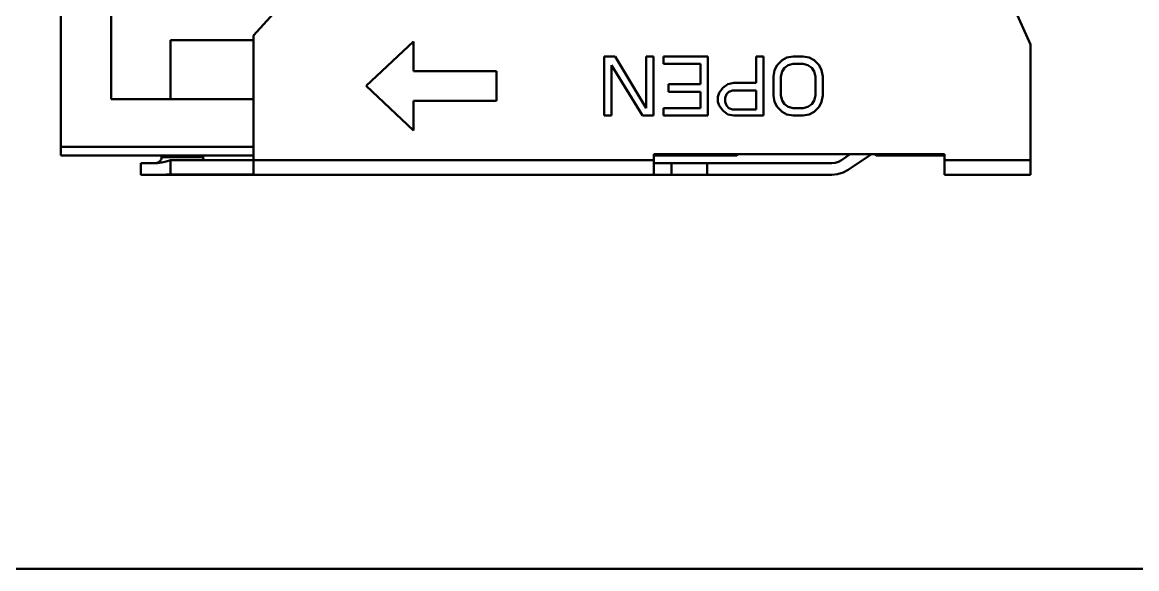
# Paper-space layout 'Layout1' of a CAD drawing. Extents: x -70 to 840, y -1 to 593.
# Drawn here: x 162.93 to 200.51, y 332.71 to 351.15 of the extents above; entities that cross this region are included whole.
import ezdxf

# ---------------------------------------------------------------- set-up
doc = ezdxf.new("R2010")
doc.units = 0
doc.header["$MEASUREMENT"] = 0
doc.layers.add('Основная', color=7, linetype='CONTINUOUS', lineweight=50)

psp = doc.layouts.get("Layout1")

# ---------------------------------------------------------------- linework, layer by layer
at = {"layer": 'Основная'}
for p, q in [((196.928, 350.405), (195.78, 352.981)), ((196.928, 350.405), (195.78, 352.981)), ((196.928, 350.405), (195.78, 352.981)), ((196.928, 350.405), (195.78, 352.981)), ((170.728, 350.705), (172.528, 352.705)), ((170.728, 350.705), (172.528, 352.705)), ((164.228, 351.655), (164.228, 346.655)), ((164.228, 346.955), (164.228, 351.655)), ((164.228, 351.655), (164.228, 346.655)), ((164.228, 346.955), (164.228, 351.655)), ((165.928, 348.555), (165.928, 351.655)), ((165.928, 348.555), (165.928, 351.655)), ((170.728, 346.505), (170.728, 350.705)), ((170.728, 346.505), (170.728, 350.705)), ((167.928, 348.555), (167.928, 350.555)), ((167.928, 350.555), (170.728, 350.555)), ((167.928, 348.555), (167.928, 350.555)), ((167.928, 350.555), (170.728, 350.555)), ((174.528, 349.005), (176.128, 350.505)), ((174.528, 349.005), (176.128, 350.505)), ((176.128, 349.505), (176.128, 350.505)), ((176.128, 349.505), (176.128, 350.505)), ((196.928, 346.005), (196.928, 350.405)), ((196.928, 346.505), (196.928, 350.405)), ((196.928, 346.005), (196.928, 350.405)), ((196.928, 346.505), (196.928, 350.405)), ((182.554, 350.005), (182.928, 350.005)), ((182.554, 348.005), (182.554, 350.005)), ((182.554, 350.005), (182.928, 350.005)), ((182.554, 348.005), (182.554, 350.005)), ((183.97, 348.261), (182.928, 350.005)), ((183.97, 348.261), (182.928, 350.005)), ((183.97, 350.005), (184.22, 350.005)), ((183.97, 348.261), (183.97, 350.005)), ((183.97, 350.005), (184.22, 350.005)), ((183.97, 348.261), (183.97, 350.005)), ((184.22, 348.005), (184.22, 350.005)), ((184.22, 348.005), (184.22, 350.005)), ((186.054, 350.005), (184.554, 350.005)), ((184.554, 349.749), (184.554, 350.005)), ((186.054, 350.005), (184.554, 350.005)), ((184.554, 349.749), (184.554, 350.005)), ((186.054, 348.005), (186.054, 350.005)), ((186.054, 348.005), (186.054, 350.005)), ((187.678, 350.005), (187.928, 350.005)), ((187.678, 349.111), (187.678, 350.005)), ((187.678, 350.005), (187.928, 350.005)), ((187.678, 349.111), (187.678, 350.005)), ((187.928, 348.005), (187.928, 350.005)), ((187.928, 348.005), (187.928, 350.005)), ((188.554, 349.877), (188.72, 349.963)), ((188.554, 349.877), (188.72, 349.963)), ((188.72, 349.963), (188.928, 350.005)), ((188.72, 349.963), (188.928, 350.005)), ((188.928, 350.005), (189.262, 350.005)), ((188.928, 350.005), (189.262, 350.005)), ((189.47, 349.963), (189.262, 350.005)), ((189.47, 349.963), (189.262, 350.005)), ((189.636, 349.877), (189.47, 349.963)), ((189.636, 349.877), (189.47, 349.963)), ((183.844, 348.005), (182.804, 349.707)), ((182.804, 348.005), (182.804, 349.707)), ((183.844, 348.005), (182.804, 349.707)), ((182.804, 348.005), (182.804, 349.707)), ((185.804, 349.749), (184.554, 349.749)), ((185.804, 349.749), (184.554, 349.749)), ((185.804, 349.069), (185.804, 349.749)), ((185.804, 349.069), (185.804, 349.749)), ((188.262, 349.323), (188.304, 349.537)), ((188.262, 349.323), (188.304, 349.537)), ((188.304, 349.537), (188.386, 349.707)), ((188.304, 349.537), (188.386, 349.707)), ((188.386, 349.707), (188.554, 349.877)), ((188.386, 349.707), (188.554, 349.877)), ((188.554, 349.495), (188.636, 349.621)), ((188.554, 349.495), (188.636, 349.621)), ((188.636, 349.621), (188.762, 349.707)), ((188.636, 349.621), (188.762, 349.707)), ((188.762, 349.707), (188.928, 349.749)), ((188.762, 349.707), (188.928, 349.749)), ((189.262, 349.749), (188.928, 349.749)), ((189.262, 349.749), (188.928, 349.749)), ((189.428, 349.707), (189.262, 349.749)), ((189.428, 349.707), (189.262, 349.749)), ((189.554, 349.621), (189.428, 349.707)), ((189.554, 349.621), (189.428, 349.707)), ((189.636, 349.495), (189.554, 349.621)), ((189.636, 349.495), (189.554, 349.621)), ((189.804, 349.707), (189.636, 349.877)), ((189.804, 349.707), (189.636, 349.877)), ((189.886, 349.537), (189.804, 349.707)), ((189.886, 349.537), (189.804, 349.707)), ((189.928, 349.323), (189.886, 349.537)), ((189.928, 349.323), (189.886, 349.537)), ((178.928, 349.505), (176.128, 349.505)), ((178.928, 349.505), (176.128, 349.505)), ((178.928, 348.505), (178.928, 349.505)), ((178.928, 348.505), (178.928, 349.505)), ((188.262, 348.685), (188.262, 349.323)), ((188.262, 348.685), (188.262, 349.323)), ((188.512, 349.323), (188.554, 349.495)), ((188.512, 349.323), (188.554, 349.495)), ((188.512, 348.685), (188.512, 349.323)), ((188.512, 348.685), (188.512, 349.323)), ((189.678, 349.323), (189.636, 349.495)), ((189.678, 349.323), (189.636, 349.495)), ((189.678, 348.685), (189.678, 349.323)), ((189.678, 348.685), (189.678, 349.323)), ((189.928, 348.685), (189.928, 349.323)), ((189.928, 348.685), (189.928, 349.323)), ((176.128, 347.505), (174.528, 349.005)), ((176.128, 347.505), (174.528, 349.005)), ((185.804, 349.069), (184.72, 349.069)), ((184.72, 348.813), (184.72, 349.069)), ((185.804, 349.069), (184.72, 349.069)), ((184.72, 348.813), (184.72, 349.069)), ((185.804, 348.813), (184.72, 348.813)), ((185.804, 348.813), (184.72, 348.813)), ((185.804, 348.261), (185.804, 348.813)), ((185.804, 348.261), (185.804, 348.813)), ((186.428, 348.771), (186.554, 348.941)), ((186.428, 348.771), (186.554, 348.941)), ((186.554, 348.941), (186.72, 349.069)), ((186.554, 348.941), (186.72, 349.069)), ((186.678, 348.729), (186.762, 348.813)), ((186.678, 348.729), (186.762, 348.813)), ((186.72, 349.069), (186.928, 349.111)), ((186.72, 349.069), (186.928, 349.111)), ((186.762, 348.813), (186.886, 348.855)), ((186.762, 348.813), (186.886, 348.855)), ((187.678, 348.855), (186.886, 348.855)), ((187.678, 348.855), (186.886, 348.855)), ((186.928, 349.111), (187.678, 349.111)), ((186.928, 349.111), (187.678, 349.111)), ((187.678, 348.217), (187.678, 348.855)), ((187.678, 348.217), (187.678, 348.855)), ((170.728, 348.555), (165.928, 348.555)), ((170.728, 348.555), (165.928, 348.555)), ((176.128, 347.505), (176.128, 348.505)), ((178.928, 348.505), (176.128, 348.505)), ((176.128, 347.505), (176.128, 348.505)), ((178.928, 348.505), (176.128, 348.505)), ((186.386, 348.643), (186.428, 348.771)), ((186.386, 348.643), (186.428, 348.771)), ((186.386, 348.473), (186.386, 348.643)), ((186.386, 348.473), (186.386, 348.643)), ((186.428, 348.345), (186.386, 348.473)), ((186.428, 348.345), (186.386, 348.473)), ((186.636, 348.601), (186.678, 348.729)), ((186.636, 348.601), (186.678, 348.729)), ((186.636, 348.473), (186.636, 348.601)), ((186.636, 348.473), (186.636, 348.601)), ((186.678, 348.345), (186.636, 348.473)), ((186.678, 348.345), (186.636, 348.473)), ((188.304, 348.473), (188.262, 348.685)), ((188.304, 348.473), (188.262, 348.685)), ((188.386, 348.303), (188.304, 348.473)), ((188.386, 348.303), (188.304, 348.473)), ((188.554, 348.515), (188.512, 348.685)), ((188.554, 348.515), (188.512, 348.685)), ((188.636, 348.387), (188.554, 348.515)), ((188.636, 348.387), (188.554, 348.515)), ((189.554, 348.387), (189.636, 348.515)), ((189.554, 348.387), (189.636, 348.515)), ((189.636, 348.515), (189.678, 348.685)), ((189.636, 348.515), (189.678, 348.685)), ((189.804, 348.303), (189.886, 348.473)), ((189.804, 348.303), (189.886, 348.473)), ((189.886, 348.473), (189.928, 348.685)), ((189.886, 348.473), (189.928, 348.685)), ((185.804, 348.261), (184.554, 348.261)), ((184.554, 348.005), (184.554, 348.261)), ((185.804, 348.261), (184.554, 348.261)), ((184.554, 348.005), (184.554, 348.261)), ((186.554, 348.175), (186.428, 348.345)), ((186.554, 348.175), (186.428, 348.345)), ((186.72, 348.047), (186.554, 348.175)), ((186.72, 348.047), (186.554, 348.175)), ((186.762, 348.261), (186.678, 348.345)), ((186.762, 348.261), (186.678, 348.345)), ((186.928, 348.005), (186.72, 348.047)), ((186.928, 348.005), (186.72, 348.047)), ((186.886, 348.217), (186.762, 348.261)), ((186.886, 348.217), (186.762, 348.261)), ((186.886, 348.217), (187.678, 348.217)), ((186.886, 348.217), (187.678, 348.217)), ((188.554, 348.133), (188.386, 348.303)), ((188.554, 348.133), (188.386, 348.303)), ((188.72, 348.047), (188.554, 348.133)), ((188.72, 348.047), (188.554, 348.133)), ((188.762, 348.303), (188.636, 348.387)), ((188.762, 348.303), (188.636, 348.387)), ((188.928, 348.005), (188.72, 348.047)), ((188.928, 348.005), (188.72, 348.047)), ((188.928, 348.261), (188.762, 348.303)), ((188.928, 348.261), (188.762, 348.303)), ((188.928, 348.261), (189.262, 348.261)), ((188.928, 348.261), (189.262, 348.261)), ((189.262, 348.261), (189.428, 348.303)), ((189.262, 348.261), (189.428, 348.303)), ((189.262, 348.005), (189.47, 348.047)), ((189.262, 348.005), (189.47, 348.047)), ((189.428, 348.303), (189.554, 348.387)), ((189.428, 348.303), (189.554, 348.387)), ((189.47, 348.047), (189.636, 348.133)), ((189.47, 348.047), (189.636, 348.133)), ((189.636, 348.133), (189.804, 348.303)), ((189.636, 348.133), (189.804, 348.303)), ((182.554, 348.005), (182.804, 348.005)), ((182.554, 348.005), (182.804, 348.005)), ((183.844, 348.005), (184.22, 348.005)), ((183.844, 348.005), (184.22, 348.005)), ((186.054, 348.005), (184.554, 348.005)), ((186.054, 348.005), (184.554, 348.005)), ((186.928, 348.005), (187.928, 348.005)), ((186.928, 348.005), (187.928, 348.005)), ((188.928, 348.005), (189.262, 348.005)), ((188.928, 348.005), (189.262, 348.005)), ((164.228, 346.655), (164.228, 346.955)), ((170.728, 346.955), (164.228, 346.955)), ((164.228, 346.655), (164.228, 346.955)), ((170.728, 346.955), (164.228, 346.955)), ((164.228, 346.655), (167.628, 346.655)), ((170.728, 346.655), (164.228, 346.655)), ((164.228, 346.655), (167.628, 346.655)), ((170.728, 346.655), (164.228, 346.655)), ((167.612, 346.527), (167.606, 346.511)), ((167.606, 346.511), (167.612, 346.527)), ((167.612, 346.527), (167.606, 346.511)), ((167.606, 346.511), (167.612, 346.527)), ((167.622, 346.555), (167.612, 346.527)), ((167.612, 346.527), (167.622, 346.555)), ((167.622, 346.555), (167.612, 346.527)), ((167.612, 346.527), (167.622, 346.555)), ((167.624, 346.565), (167.622, 346.555)), ((167.622, 346.555), (167.624, 346.565)), ((167.624, 346.565), (167.622, 346.555)), ((167.622, 346.555), (167.624, 346.565)), ((167.628, 346.585), (167.624, 346.565)), ((167.624, 346.565), (167.628, 346.585)), ((167.628, 346.585), (167.624, 346.565)), ((167.624, 346.565), (167.628, 346.585)), ((167.628, 346.655), (167.628, 346.585)), ((167.628, 346.605), (167.628, 346.655)), ((167.628, 346.655), (167.628, 346.585)), ((167.628, 346.605), (167.628, 346.655)), ((167.65, 346.605), (167.628, 346.605)), ((167.628, 346.585), (167.628, 346.605)), ((167.65, 346.605), (167.628, 346.605)), ((167.628, 346.585), (167.628, 346.605)), ((167.65, 346.605), (167.716, 346.605)), ((167.65, 346.605), (167.716, 346.605)), ((167.716, 346.605), (167.822, 346.605)), ((167.716, 346.605), (167.822, 346.605)), ((167.822, 346.605), (167.96, 346.605)), ((167.822, 346.605), (167.96, 346.605)), ((167.96, 346.605), (168.122, 346.605)), ((167.96, 346.605), (168.122, 346.605)), ((168.122, 346.605), (168.296, 346.605)), ((168.122, 346.605), (168.296, 346.605)), ((168.296, 346.605), (168.472, 346.605)), ((168.296, 346.605), (168.472, 346.605)), ((168.472, 346.605), (168.64, 346.605)), ((168.472, 346.605), (168.64, 346.605)), ((168.64, 346.605), (168.788, 346.605)), ((168.64, 346.605), (168.788, 346.605)), ((168.788, 346.605), (168.906, 346.605)), ((168.788, 346.605), (168.906, 346.605)), ((168.906, 346.605), (168.986, 346.605)), ((168.906, 346.605), (168.986, 346.605)), ((168.986, 346.605), (169.026, 346.605)), ((168.986, 346.605), (169.026, 346.605)), ((169.026, 346.585), (169.026, 346.605)), ((169.026, 346.605), (169.028, 346.605)), ((169.026, 346.605), (169.026, 346.605)), ((169.026, 346.585), (169.026, 346.605)), ((169.026, 346.605), (169.028, 346.605)), ((169.026, 346.605), (169.026, 346.605)), ((169.028, 346.565), (169.026, 346.585)), ((169.028, 346.565), (169.026, 346.585)), ((169.028, 346.605), (169.028, 346.655)), ((169.028, 346.605), (169.028, 346.655)), ((169.028, 346.605), (169.028, 346.605)), ((169.03, 346.585), (169.028, 346.605)), ((169.028, 346.605), (169.028, 346.605)), ((169.03, 346.585), (169.028, 346.605)), ((169.03, 346.563), (169.028, 346.565)), ((169.03, 346.563), (169.028, 346.565)), ((169.032, 346.565), (169.03, 346.585)), ((169.032, 346.565), (169.03, 346.585)), ((169.042, 346.527), (169.03, 346.563)), ((169.042, 346.527), (169.03, 346.563)), ((169.034, 346.555), (169.032, 346.565)), ((169.034, 346.555), (169.032, 346.565)), ((169.044, 346.527), (169.034, 346.555)), ((169.044, 346.527), (169.034, 346.555)), ((169.042, 346.523), (169.042, 346.527)), ((169.042, 346.523), (169.042, 346.527)), ((169.054, 346.505), (169.042, 346.523)), ((169.054, 346.505), (169.042, 346.523)), ((169.052, 346.511), (169.044, 346.527)), ((169.052, 346.511), (169.044, 346.527)), ((194.028, 346.705), (184.228, 346.705)), ((184.228, 346.505), (184.228, 346.705)), ((194.028, 346.705), (184.228, 346.705)), ((184.228, 346.505), (184.228, 346.705)), ((184.228, 346.655), (187.028, 346.655)), ((184.228, 346.655), (187.028, 346.655)), ((187.028, 346.655), (187.078, 346.705)), ((187.028, 346.655), (187.078, 346.705)), ((190.564, 346.507), (190.856, 346.705)), ((190.564, 346.507), (190.856, 346.705)), ((190.786, 346.175), (191.574, 346.705)), ((190.786, 346.175), (191.574, 346.705)), ((190.786, 346.175), (191.574, 346.705)), ((190.786, 346.175), (191.574, 346.705)), ((191.574, 346.705), (191.678, 346.705)), ((191.574, 346.705), (191.678, 346.705)), ((191.678, 346.705), (191.728, 346.655)), ((191.728, 346.655), (191.678, 346.705)), ((191.678, 346.705), (191.728, 346.655)), ((191.728, 346.655), (191.678, 346.705)), ((191.728, 346.655), (194.028, 346.655)), ((194.028, 346.655), (191.728, 346.655)), ((191.728, 346.655), (194.028, 346.655)), ((194.028, 346.655), (191.728, 346.655)), ((194.028, 346.505), (194.028, 346.705)), ((194.028, 346.505), (194.028, 346.705)), ((194.028, 346.655), (194.028, 346.005)), ((194.028, 346.655), (194.028, 346.005)), ((167.448, 346.405), (166.928, 346.405)), ((166.928, 346.405), (166.928, 346.005)), ((166.928, 346.005), (166.928, 346.405)), ((166.968, 346.405), (166.928, 346.405)), ((167.448, 346.405), (166.928, 346.405)), ((166.928, 346.405), (166.928, 346.005)), ((166.928, 346.005), (166.928, 346.405)), ((166.968, 346.405), (166.928, 346.405)), ((166.968, 346.405), (167.08, 346.405)), ((166.968, 346.405), (167.08, 346.405)), ((167.08, 346.405), (167.26, 346.405)), ((167.08, 346.405), (167.26, 346.405)), ((167.26, 346.405), (167.492, 346.405)), ((167.26, 346.405), (167.492, 346.405)), ((167.428, 346.405), (167.448, 346.405)), ((167.428, 346.405), (167.448, 346.405)), ((167.47, 346.409), (167.448, 346.405)), ((167.448, 346.405), (167.47, 346.409)), ((167.47, 346.409), (167.448, 346.405)), ((167.448, 346.405), (167.47, 346.409)), ((167.448, 346.405), (167.448, 346.405)), ((167.448, 346.405), (167.448, 346.405)), ((167.478, 346.411), (167.47, 346.409)), ((167.47, 346.409), (167.478, 346.411)), ((167.478, 346.411), (167.47, 346.409)), ((167.47, 346.409), (167.478, 346.411)), ((167.51, 346.423), (167.478, 346.411)), ((167.478, 346.411), (167.51, 346.423)), ((167.51, 346.423), (167.478, 346.411)), ((167.478, 346.411), (167.51, 346.423)), ((167.492, 346.405), (167.636, 346.421)), ((167.492, 346.405), (167.636, 346.421)), ((167.492, 346.405), (167.492, 346.405)), ((167.492, 346.405), (167.492, 346.405)), ((167.522, 346.429), (167.51, 346.423)), ((167.51, 346.423), (167.522, 346.429)), ((167.522, 346.429), (167.51, 346.423)), ((167.51, 346.423), (167.522, 346.429)), ((167.548, 346.445), (167.522, 346.429)), ((167.522, 346.429), (167.548, 346.445)), ((167.548, 346.445), (167.522, 346.429)), ((167.522, 346.429), (167.548, 346.445)), ((167.56, 346.453), (167.548, 346.445)), ((167.548, 346.445), (167.56, 346.453)), ((167.56, 346.453), (167.548, 346.445)), ((167.548, 346.445), (167.56, 346.453)), ((167.58, 346.475), (167.56, 346.453)), ((167.56, 346.453), (167.58, 346.475)), ((167.58, 346.475), (167.56, 346.453)), ((167.56, 346.453), (167.58, 346.475)), ((167.59, 346.487), (167.58, 346.475)), ((167.58, 346.475), (167.59, 346.487)), ((167.59, 346.487), (167.58, 346.475)), ((167.58, 346.475), (167.59, 346.487)), ((167.606, 346.511), (167.59, 346.487)), ((167.59, 346.487), (167.606, 346.511)), ((167.606, 346.511), (167.59, 346.487)), ((167.59, 346.487), (167.606, 346.511)), ((167.636, 346.421), (167.782, 346.459)), ((167.636, 346.421), (167.782, 346.459)), ((167.782, 346.459), (167.928, 346.505)), ((167.782, 346.459), (167.928, 346.505)), ((167.928, 346.505), (170.728, 346.505)), ((167.928, 346.015), (167.928, 346.505)), ((167.928, 346.505), (170.728, 346.505)), ((167.928, 346.015), (167.928, 346.505)), ((169.056, 346.505), (169.052, 346.511)), ((169.056, 346.505), (169.052, 346.511)), ((170.728, 346.369), (170.728, 346.505)), ((184.228, 346.505), (170.728, 346.505)), ((170.728, 346.369), (170.728, 346.505)), ((184.228, 346.505), (170.728, 346.505)), ((170.728, 346.061), (170.728, 346.369)), ((170.728, 346.245), (170.728, 346.369)), ((170.728, 346.061), (170.728, 346.369)), ((170.728, 346.245), (170.728, 346.369)), ((170.728, 346.139), (170.728, 346.245)), ((170.728, 346.139), (170.728, 346.245)), ((184.228, 346.375), (184.228, 346.505)), ((184.228, 346.375), (184.228, 346.505)), ((184.248, 346.405), (184.228, 346.405)), ((184.248, 346.405), (184.228, 346.405)), ((184.228, 346.021), (184.228, 346.375)), ((184.228, 346.255), (184.228, 346.375)), ((184.228, 346.021), (184.228, 346.375)), ((184.228, 346.255), (184.228, 346.375)), ((184.228, 346.151), (184.228, 346.255)), ((184.228, 346.151), (184.228, 346.255)), ((184.228, 346.071), (184.228, 346.151)), ((184.228, 346.071), (184.228, 346.151)), ((184.248, 346.405), (184.308, 346.405)), ((184.248, 346.405), (184.308, 346.405)), ((184.308, 346.405), (184.404, 346.405)), ((184.308, 346.405), (184.404, 346.405)), ((184.404, 346.405), (184.528, 346.405)), ((184.404, 346.405), (184.528, 346.405)), ((184.528, 346.405), (184.672, 346.405)), ((184.528, 346.405), (184.672, 346.405)), ((184.672, 346.405), (184.828, 346.405)), ((184.672, 346.405), (184.828, 346.405)), ((186.028, 346.405), (184.828, 346.405)), ((184.828, 346.005), (184.828, 346.405)), ((186.028, 346.405), (184.828, 346.405)), ((184.828, 346.005), (184.828, 346.405)), ((186.028, 346.405), (190.228, 346.405)), ((186.028, 346.005), (186.028, 346.405)), ((186.028, 346.405), (190.228, 346.405)), ((186.028, 346.005), (186.028, 346.405)), ((190.228, 346.405), (190.346, 346.417)), ((190.228, 346.405), (190.346, 346.417)), ((190.346, 346.417), (190.46, 346.451)), ((190.346, 346.417), (190.46, 346.451)), ((190.46, 346.451), (190.564, 346.507)), ((190.46, 346.451), (190.564, 346.507)), ((190.614, 346.083), (190.786, 346.175)), ((190.614, 346.083), (190.786, 346.175)), ((190.614, 346.083), (190.786, 346.175)), ((190.614, 346.083), (190.786, 346.175)), ((194.028, 346.375), (194.028, 346.505)), ((194.028, 346.505), (196.928, 346.505)), ((194.028, 346.375), (194.028, 346.505)), ((194.028, 346.505), (196.928, 346.505)), ((194.028, 346.255), (194.028, 346.375)), ((194.028, 346.255), (194.028, 346.375)), ((194.028, 346.151), (194.028, 346.255)), ((194.028, 346.151), (194.028, 346.255)), ((194.028, 346.071), (194.028, 346.151)), ((194.028, 346.071), (194.028, 346.151)), ((196.928, 346.375), (196.928, 346.505)), ((196.928, 346.375), (196.928, 346.505)), ((196.928, 346.255), (196.928, 346.375)), ((196.928, 346.255), (196.928, 346.375)), ((196.928, 346.151), (196.928, 346.255)), ((196.928, 346.151), (196.928, 346.255)), ((196.928, 346.071), (196.928, 346.151)), ((196.928, 346.071), (196.928, 346.151)), ((166.928, 346.005), (190.228, 346.005)), ((166.968, 346.005), (166.928, 346.005)), ((166.928, 346.005), (190.228, 346.005)), ((166.968, 346.005), (166.928, 346.005)), ((166.968, 346.005), (167.08, 346.005)), ((166.968, 346.005), (167.08, 346.005)), ((167.08, 346.005), (167.26, 346.005)), ((167.08, 346.005), (167.26, 346.005)), ((167.26, 346.005), (167.492, 346.005)), ((167.26, 346.005), (167.492, 346.005)), ((167.492, 346.005), (167.632, 346.007)), ((167.492, 346.005), (167.632, 346.007)), ((184.228, 346.005), (167.492, 346.005)), ((184.228, 346.005), (167.492, 346.005)), ((167.632, 346.007), (167.778, 346.013)), ((167.632, 346.007), (167.778, 346.013)), ((167.778, 346.013), (167.928, 346.015)), ((167.778, 346.013), (167.928, 346.015)), ((167.928, 346.015), (170.728, 346.015)), ((167.928, 346.015), (170.728, 346.015)), ((170.728, 346.061), (170.728, 346.139)), ((170.728, 346.061), (170.728, 346.139)), ((170.728, 346.015), (170.728, 346.061)), ((170.728, 346.015), (170.728, 346.061)), ((184.228, 346.021), (184.228, 346.071)), ((184.228, 346.021), (184.228, 346.071)), ((184.228, 346.005), (184.228, 346.021)), ((184.228, 346.005), (184.228, 346.021)), ((184.248, 346.005), (184.228, 346.005)), ((184.248, 346.005), (184.228, 346.005)), ((184.248, 346.005), (184.308, 346.005)), ((184.248, 346.005), (184.308, 346.005)), ((184.308, 346.005), (184.404, 346.005)), ((184.308, 346.005), (184.404, 346.005)), ((184.404, 346.005), (184.528, 346.005)), ((184.404, 346.005), (184.528, 346.005)), ((184.528, 346.005), (184.672, 346.005)), ((184.528, 346.005), (184.672, 346.005)), ((184.672, 346.005), (184.828, 346.005)), ((184.672, 346.005), (184.828, 346.005)), ((186.028, 346.005), (184.828, 346.005)), ((186.028, 346.005), (184.828, 346.005)), ((186.028, 346.005), (190.228, 346.005)), ((186.028, 346.005), (190.228, 346.005)), ((190.228, 346.005), (190.424, 346.025)), ((190.228, 346.005), (190.424, 346.025)), ((190.228, 346.005), (190.424, 346.025)), ((190.228, 346.005), (190.424, 346.025)), ((190.424, 346.025), (190.614, 346.083)), ((190.424, 346.025), (190.614, 346.083)), ((190.424, 346.025), (190.614, 346.083)), ((190.424, 346.025), (190.614, 346.083)), ((194.028, 346.021), (194.028, 346.071)), ((194.028, 346.021), (194.028, 346.071)), ((194.028, 346.005), (194.028, 346.021)), ((194.028, 346.005), (194.028, 346.021)), ((194.028, 346.005), (196.928, 346.005)), ((194.028, 346.005), (196.928, 346.005)), ((194.028, 346.005), (196.928, 346.005)), ((194.028, 346.005), (196.928, 346.005)), ((196.928, 346.021), (196.928, 346.071)), ((196.928, 346.021), (196.928, 346.071)), ((196.928, 346.005), (196.928, 346.021)), ((196.928, 346.005), (196.928, 346.021)), ((109.456, 332.715), (349.456, 332.715))]:
    psp.add_line(p, q, dxfattribs=at)

doc.saveas('drawing.dxf')
